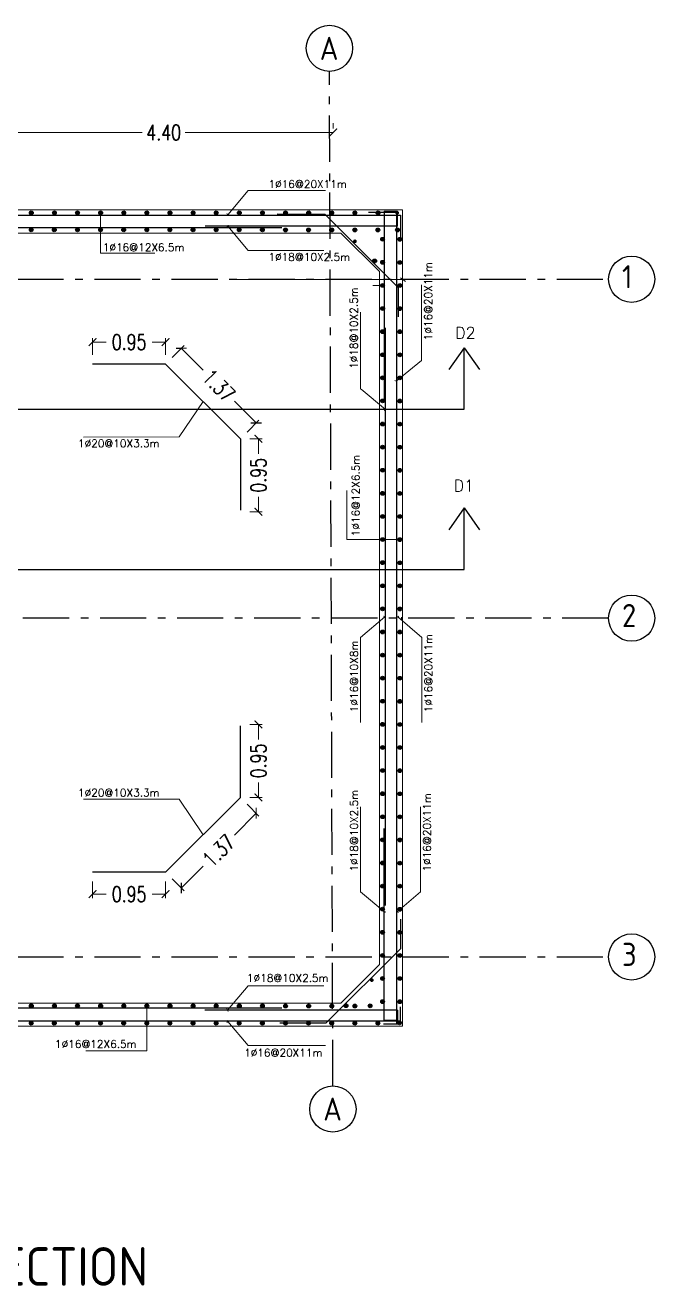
# Model space of a CAD drawing. Extents: x 166525 to 167198, y 178739 to 179747.
# Drawn here: x 166628.36 to 166636.53, y 179151.47 to 179167.84 of the extents above; entities that cross this region are included whole.
import ezdxf

# ---------------------------------------------------------------- set-up
doc = ezdxf.new("R2010")
doc.units = 0
doc.header["$MEASUREMENT"] = 0
doc.linetypes.add('ACAD_ISO10W100', pattern=[18, 12, -3, 0, -3])
doc.linetypes.add('AUSGEZOGEN', pattern=[0])
doc.layers.get('0').update_dxf_attribs({"linetype": 'CONTINUOUS'})
doc.layers.get('DEFPOINTS').update_dxf_attribs({"linetype": 'CONTINUOUS'})
for name, color, linetype in [('axis', 8, 'ACAD_ISO10W100'), ('BEAM-DIM', 4, 'CONTINUOUS'), ('EBENE0', 7, 'AUSGEZOGEN'), ('HATSH', 252, 'CONTINUOUS'), ('rebar call line', 8, 'CONTINUOUS'), ('REBARS', 2, 'CONTINUOUS')]:
    doc.layers.add(name, color=color, linetype=linetype)
doc.layers.add('BEAM', color=6, linetype='CONTINUOUS', lineweight=13)
doc.layers.add('LINE', color=8, linetype='CONTINUOUS', lineweight=9)
doc.styles.add('DIM', font='simplex.shx', dxfattribs={"width": 0.75})
doc.styles.add('ISO8', font='iso8')
doc.styles.add('ROMANS', font='romans.shx')
doc.dimstyles.new('MUTASIM', dxfattribs={"dimscale": 0.9995, "dimtxt": 0.2, "dimasz": 0.1, "dimexe": 0.05, "dimexo": 0.12, "dimgap": 0.05, "dimtad": 0, "dimzin": 0, "dimdsep": 46, "dimtxsty": 'DIM', "dimblk": 'ARCHTICK', "dimcen": 0.09, "dimclrd": 35, "dimclre": 33, "dimclrt": 256, "dimazin": 0, "dimtfac": 1, "dimtofl": 0, "dimtmove": 1, "dimatfit": 3, "dimfxl": 0.18, "dimtolj": 1, "dimtzin": 0, "dimlwd": 13, "dimlwe": 9, "dimarcsym": 0})

# ---------------------------------------------------------------- blocks, each defined once
blk = doc.blocks.new('_ARCHTICK')
at = {"color": 0, "linetype": 'ByBlock', "const_width": 0.15}
blk.add_lwpolyline([(-0.5, -0.5), (0.5, 0.5)], dxfattribs=at)
blk = doc.blocks.new('*D613')
at = {"layer": 'BEAM', "color": 33, "lineweight": 9, "transparency": 16777216}
for p, q in [((166627.958, 179166.571), (166627.958, 179166.501)), ((166632.358, 179166.571), (166632.358, 179166.501))]:
    blk.add_line(p, q, dxfattribs=at)
at = {"layer": 'BEAM', "color": 35, "lineweight": 13, "transparency": 16777216}
for p, q in [((166627.958, 179166.451), (166629.88, 179166.451)), ((166632.358, 179166.451), (166630.437, 179166.451))]:
    blk.add_line(p, q, dxfattribs=at)
at = {"layer": 'DEFPOINTS', "color": 0, "transparency": 16777216}
for p in [(166627.958, 179166.451), (166632.358, 179166.451), (166632.358, 179166.451)]:
    blk.add_point(p, dxfattribs=at)
at = {"layer": 'BEAM', "color": 35, "lineweight": 13, "transparency": 16777216, "xscale": 0.09995000000000001, "yscale": 0.09995000000000001, "zscale": 0.09995000000000001, "rotation": 180}
blk.add_blockref('_ARCHTICK', (166627.958, 179166.451), dxfattribs=at)
at = {"layer": 'BEAM', "color": 35, "lineweight": 13, "transparency": 16777216, "xscale": 0.09995000000000001, "yscale": 0.09995000000000001, "zscale": 0.09995000000000001}
blk.add_blockref('_ARCHTICK', (166632.358, 179166.451), dxfattribs=at)
at = {"layer": 'BEAM', "transparency": 16777216, "insert": (166630.158, 179166.451), "char_height": 0.1999, "attachment_point": 5, "style": 'DIM'}
blk.add_mtext('\\A1;4.40', dxfattribs=at)
blk = doc.blocks.new('*D619')
at = {"layer": 'BEAM', "color": 33, "lineweight": 9, "transparency": 16777216}
for p, q in [((166630.267, 179163.529), (166630.422, 179163.685)), ((166631.239, 179162.559), (166631.394, 179162.714))]:
    blk.add_line(p, q, dxfattribs=at)
at = {"layer": 'BEAM', "color": 35, "lineweight": 13, "transparency": 16777216}
for p, q in [((166630.386, 179163.649), (166630.671, 179163.366)), ((166631.359, 179162.679), (166631.075, 179162.962))]:
    blk.add_line(p, q, dxfattribs=at)
at = {"layer": 'DEFPOINTS', "color": 0, "transparency": 16777216}
for p in [(166630.182, 179163.445), (166631.359, 179162.679), (166631.155, 179162.474)]:
    blk.add_point(p, dxfattribs=at)
at = {"layer": 'BEAM', "color": 35, "lineweight": 13, "transparency": 16777216, "xscale": 0.09995000000000001, "yscale": 0.09995000000000001, "zscale": 0.09995000000000001}
for p, rotation in [((166630.386, 179163.649), 135.0527242932077), ((166631.359, 179162.679), 315.0527242932077)]:
    blk.add_blockref('_ARCHTICK', p, dxfattribs=dict(at, rotation=rotation))
at = {"layer": 'BEAM', "transparency": 16777216, "insert": (166630.873, 179163.164), "char_height": 0.1999, "attachment_point": 5, "rotation": 315.0527, "style": 'DIM'}
blk.add_mtext('\\A1;1.37', dxfattribs=at)
blk = doc.blocks.new('*D620')
at = {"layer": 'BEAM', "color": 33, "lineweight": 9, "transparency": 16777216}
for p, q in [((166629.235, 179163.564), (166629.235, 179163.779)), ((166630.182, 179163.564), (166630.182, 179163.779))]:
    blk.add_line(p, q, dxfattribs=at)
at = {"layer": 'BEAM', "color": 35, "lineweight": 13, "transparency": 16777216}
for p, q in [((166629.235, 179163.729), (166629.409, 179163.729)), ((166630.182, 179163.729), (166630.009, 179163.729))]:
    blk.add_line(p, q, dxfattribs=at)
at = {"layer": 'DEFPOINTS', "color": 0, "transparency": 16777216}
for p in [(166630.182, 179163.729), (166629.235, 179163.445), (166630.182, 179163.445)]:
    blk.add_point(p, dxfattribs=at)
at = {"layer": 'BEAM', "color": 35, "lineweight": 13, "transparency": 16777216, "xscale": 0.09995000000000001, "yscale": 0.09995000000000001, "zscale": 0.09995000000000001, "rotation": 180}
blk.add_blockref('_ARCHTICK', (166629.235, 179163.729), dxfattribs=at)
at = {"layer": 'BEAM', "color": 35, "lineweight": 13, "transparency": 16777216, "xscale": 0.09995000000000001, "yscale": 0.09995000000000001, "zscale": 0.09995000000000001}
blk.add_blockref('_ARCHTICK', (166630.182, 179163.729), dxfattribs=at)
at = {"layer": 'BEAM', "transparency": 16777216, "insert": (166629.709, 179163.729), "char_height": 0.1999, "attachment_point": 5, "style": 'DIM'}
blk.add_mtext('\\A1;0.95', dxfattribs=at)
blk = doc.blocks.new('*D621')
at = {"layer": 'BEAM', "color": 33, "lineweight": 9, "transparency": 16777216}
for p, q in [((166631.274, 179162.474), (166631.437, 179162.474)), ((166631.274, 179161.525), (166631.437, 179161.525))]:
    blk.add_line(p, q, dxfattribs=at)
at = {"layer": 'BEAM', "color": 35, "lineweight": 13, "transparency": 16777216}
for p, q in [((166631.387, 179162.474), (166631.387, 179162.278)), ((166631.387, 179161.525), (166631.387, 179161.721))]:
    blk.add_line(p, q, dxfattribs=at)
at = {"layer": 'DEFPOINTS', "color": 0, "transparency": 16777216}
for p in [(166631.155, 179162.474), (166631.155, 179161.525), (166631.387, 179161.525)]:
    blk.add_point(p, dxfattribs=at)
at = {"layer": 'BEAM', "color": 35, "lineweight": 13, "transparency": 16777216, "xscale": 0.09995000000000001, "yscale": 0.09995000000000001, "zscale": 0.09995000000000001}
for p, rotation in [((166631.387, 179162.474), 90), ((166631.387, 179161.525), 270)]:
    blk.add_blockref('_ARCHTICK', p, dxfattribs=dict(at, rotation=rotation))
at = {"layer": 'BEAM', "transparency": 16777216, "insert": (166631.387, 179161.999), "char_height": 0.1999, "attachment_point": 5, "rotation": 90, "style": 'DIM'}
blk.add_mtext('\\A1;0.95', dxfattribs=at)
blk = doc.blocks.new('*D625')
at = {"layer": 'BEAM', "color": 33, "lineweight": 9, "transparency": 16777216}
for p, q in [((166631.239, 179157.731), (166631.394, 179157.575)), ((166630.267, 179156.76), (166630.422, 179156.605))]:
    blk.add_line(p, q, dxfattribs=at)
at = {"layer": 'BEAM', "color": 35, "lineweight": 13, "transparency": 16777216}
for p, q in [((166631.359, 179157.611), (166631.075, 179157.327)), ((166630.386, 179156.64), (166630.671, 179156.924))]:
    blk.add_line(p, q, dxfattribs=at)
at = {"layer": 'DEFPOINTS', "color": 0, "transparency": 16777216}
for p in [(166631.155, 179157.816), (166631.359, 179157.611), (166630.182, 179156.845)]:
    blk.add_point(p, dxfattribs=at)
at = {"layer": 'BEAM', "color": 35, "lineweight": 13, "transparency": 16777216, "xscale": 0.09995000000000001, "yscale": 0.09995000000000001, "zscale": 0.09995000000000001}
for p, rotation in [((166631.359, 179157.611), 44.94727570679229), ((166630.386, 179156.64), 224.9472757067923)]:
    blk.add_blockref('_ARCHTICK', p, dxfattribs=dict(at, rotation=rotation))
at = {"layer": 'BEAM', "transparency": 16777216, "insert": (166630.873, 179157.125), "char_height": 0.1999, "attachment_point": 5, "rotation": 44.9473, "style": 'DIM'}
blk.add_mtext('\\A1;1.37', dxfattribs=at)
blk = doc.blocks.new('*D626')
at = {"layer": 'BEAM', "color": 33, "lineweight": 9, "transparency": 16777216}
for p, q in [((166629.235, 179156.725), (166629.235, 179156.51)), ((166630.182, 179156.725), (166630.182, 179156.51))]:
    blk.add_line(p, q, dxfattribs=at)
at = {"layer": 'BEAM', "color": 35, "lineweight": 13, "transparency": 16777216}
for p, q in [((166629.235, 179156.56), (166629.409, 179156.56)), ((166630.182, 179156.56), (166630.009, 179156.56))]:
    blk.add_line(p, q, dxfattribs=at)
at = {"layer": 'DEFPOINTS', "color": 0, "transparency": 16777216}
for p in [(166629.235, 179156.845), (166630.182, 179156.845), (166630.182, 179156.56)]:
    blk.add_point(p, dxfattribs=at)
at = {"layer": 'BEAM', "color": 35, "lineweight": 13, "transparency": 16777216, "xscale": 0.09995000000000001, "yscale": 0.09995000000000001, "zscale": 0.09995000000000001, "rotation": 180}
blk.add_blockref('_ARCHTICK', (166629.235, 179156.56), dxfattribs=at)
at = {"layer": 'BEAM', "color": 35, "lineweight": 13, "transparency": 16777216, "xscale": 0.09995000000000001, "yscale": 0.09995000000000001, "zscale": 0.09995000000000001}
blk.add_blockref('_ARCHTICK', (166630.182, 179156.56), dxfattribs=at)
at = {"layer": 'BEAM', "transparency": 16777216, "insert": (166629.709, 179156.56), "char_height": 0.1999, "attachment_point": 5, "style": 'DIM'}
blk.add_mtext('\\A1;0.95', dxfattribs=at)
blk = doc.blocks.new('*D627')
at = {"layer": 'BEAM', "color": 33, "lineweight": 9, "transparency": 16777216}
for p, q in [((166631.274, 179158.765), (166631.437, 179158.765)), ((166631.274, 179157.816), (166631.437, 179157.816))]:
    blk.add_line(p, q, dxfattribs=at)
at = {"layer": 'BEAM', "color": 35, "lineweight": 13, "transparency": 16777216}
for p, q in [((166631.387, 179158.765), (166631.387, 179158.569)), ((166631.387, 179157.816), (166631.387, 179158.012))]:
    blk.add_line(p, q, dxfattribs=at)
at = {"layer": 'DEFPOINTS', "color": 0, "transparency": 16777216}
for p in [(166631.155, 179158.765), (166631.387, 179158.765), (166631.155, 179157.816)]:
    blk.add_point(p, dxfattribs=at)
at = {"layer": 'BEAM', "color": 35, "lineweight": 13, "transparency": 16777216, "xscale": 0.09995000000000001, "yscale": 0.09995000000000001, "zscale": 0.09995000000000001}
for p, rotation in [((166631.387, 179158.765), 90), ((166631.387, 179157.816), 270)]:
    blk.add_blockref('_ARCHTICK', p, dxfattribs=dict(at, rotation=rotation))
at = {"layer": 'BEAM', "transparency": 16777216, "insert": (166631.387, 179158.29), "char_height": 0.1999, "attachment_point": 5, "rotation": 90, "style": 'DIM'}
blk.add_mtext('\\A1;0.95', dxfattribs=at)

msp = doc.modelspace()

# ---------------------------------------------------------------- hatches: boundary and pattern name
at = {"layer": 'BEAM'}
h = msp.add_hatch(dxfattribs=at)
h.set_pattern_fill('ANSI38', color=256, scale=0.25, angle=-90, style=0)
h.set_pattern_definition([(315, (166788.556392, 183887.104542), (0.02209708691, 0.02209708691), []), (45, (166788.556392, 183887.104542), (0.02209708691, 0.06629126074), [0.078125, -0.046875])])
h.paths.add_polyline_path([(166632.99931, 179161.78899, 1), (166632.99931, 179161.74038, 1)])
h = msp.add_hatch(dxfattribs=at)
h.set_pattern_fill('ANSI38', color=256, scale=0.1, angle=-90, style=0)
h.set_pattern_definition([(315, (166788.556392, 183887.104542), (0.008838834765, 0.008838834765), []), (45, (166788.556392, 183887.104542), (0.008838834765, 0.026516504294), [0.03125, -0.01875])])
h.paths.add_polyline_path([(166633.02362, 179161.76469, 1), (166632.97501, 179161.76469, 1)])
h = msp.add_hatch(dxfattribs=at)
h.set_pattern_fill('ANSI38', color=256, scale=0.25, angle=-90, style=0)
h.set_pattern_definition([(315, (166788.77927, 183887.103463), (0.02209708691, 0.02209708691), []), (45, (166788.77927, 183887.103463), (0.02209708691, 0.06629126074), [0.078125, -0.046875])])
h.paths.add_polyline_path([(166633.2465, 179161.76361, 1), (166633.19788, 179161.76361, 1)])
h = msp.add_hatch(dxfattribs=at)
h.set_pattern_fill('ANSI38', color=256, scale=0.1, angle=-90, style=0)
h.set_pattern_definition([(315, (166788.77927, 183887.103463), (0.008838834765, 0.008838834765), []), (45, (166788.77927, 183887.103463), (0.008838834765, 0.026516504294), [0.03125, -0.01875])])
h.paths.add_polyline_path([(166633.2465, 179161.76361, 1), (166633.19788, 179161.76361, 1)])
at = {"layer": 'REBARS'}
for points in [[(166628.41503, 179165.40841, 1), (166628.46364, 179165.40841, 1)], [(166628.71503, 179165.40841, 1), (166628.76364, 179165.40841, 1)], [(166629.01503, 179165.40841, 1), (166629.06364, 179165.40841, 1)], [(166629.31503, 179165.40841, 1), (166629.36364, 179165.40841, 1)], [(166629.61503, 179165.40841, 1), (166629.66364, 179165.40841, 1)], [(166629.91503, 179165.40841, 1), (166629.96364, 179165.40841, 1)], [(166630.21503, 179165.40841, 1), (166630.26364, 179165.40841, 1)], [(166630.51503, 179165.40841, 1), (166630.56364, 179165.40841, 1)], [(166630.81503, 179165.40841, 1), (166630.86364, 179165.40841, 1)], [(166631.11503, 179165.40841, 1), (166631.16364, 179165.40841, 1)], [(166631.41503, 179165.40841, 1), (166631.46364, 179165.40841, 1)], [(166631.71503, 179165.40774, 1), (166631.76364, 179165.40774, 1)], [(166632.01503, 179165.40774, 1), (166632.06364, 179165.40774, 1)], [(166632.31503, 179165.40774, 1), (166632.36364, 179165.40774, 1)], [(166632.61503, 179165.40774, 1), (166632.66364, 179165.40774, 1)], [(166632.91503, 179165.40774, 1), (166632.96364, 179165.40774, 1)], [(166633.163, 179165.40774, 1), (166633.21162, 179165.40774, 1)], [(166628.41395, 179165.18553, 1), (166628.46256, 179165.18553, 1)], [(166628.71395, 179165.18553, 1), (166628.76256, 179165.18553, 1)], [(166629.01395, 179165.18553, 1), (166629.06256, 179165.18553, 1)], [(166629.31395, 179165.18553, 1), (166629.36256, 179165.18553, 1)], [(166629.61395, 179165.18553, 1), (166629.66256, 179165.18553, 1)], [(166629.91395, 179165.18553, 1), (166629.96256, 179165.18553, 1)], [(166630.21395, 179165.18553, 1), (166630.26256, 179165.18553, 1)], [(166630.51395, 179165.18553, 1), (166630.56256, 179165.18553, 1)], [(166630.81395, 179165.18553, 1), (166630.86256, 179165.18553, 1)], [(166631.11395, 179165.18553, 1), (166631.16256, 179165.18553, 1)], [(166631.41395, 179165.18553, 1), (166631.46256, 179165.18553, 1)], [(166631.71395, 179165.18486, 1), (166631.76256, 179165.18486, 1)], [(166632.01395, 179165.18486, 1), (166632.06256, 179165.18486, 1)], [(166632.31395, 179165.18486, 1), (166632.36256, 179165.18486, 1)], [(166632.61395, 179165.18486, 1), (166632.66256, 179165.18486, 1)], [(166632.91395, 179165.18486, 1), (166632.96256, 179165.18486, 1)], [(166633.02295, 179165.06495, 1), (166632.97433, 179165.06495, 1)], [(166633.21556, 179165.18486, 1), (166633.16695, 179165.18486, 1)], [(166633.24582, 179165.06387, 1), (166633.19721, 179165.06387, 1)], [(166632.66437, 179165.03802, 1), (166632.61575, 179165.03802, 1)], [(166632.92006, 179164.78226, 1), (166632.87145, 179164.78226, 1)], [(166633.02295, 179164.76495, 1), (166632.97433, 179164.76495, 1)], [(166633.24582, 179164.76387, 1), (166633.19721, 179164.76387, 1)], [(166633.02295, 179164.46495, 1), (166632.97433, 179164.46495, 1)], [(166633.24582, 179164.46387, 1), (166633.19721, 179164.46387, 1)], [(166633.02362, 179164.16469, 1), (166632.97501, 179164.16469, 1)], [(166633.2465, 179164.16361, 1), (166633.19788, 179164.16361, 1)], [(166633.02362, 179163.86495, 1), (166632.97501, 179163.86495, 1)], [(166633.2465, 179163.86387, 1), (166633.19788, 179163.86387, 1)], [(166633.02362, 179163.56495, 1), (166632.97501, 179163.56495, 1)], [(166633.2465, 179163.56387, 1), (166633.19788, 179163.56387, 1)], [(166633.02362, 179163.26495, 1), (166632.97501, 179163.26495, 1)], [(166633.2465, 179163.26387, 1), (166633.19788, 179163.26387, 1)], [(166633.02362, 179162.96495, 1), (166632.97501, 179162.96495, 1)], [(166633.2465, 179162.96387, 1), (166633.19788, 179162.96387, 1)], [(166633.02362, 179162.66495, 1), (166632.97501, 179162.66495, 1)], [(166633.2465, 179162.66387, 1), (166633.19788, 179162.66387, 1)], [(166633.02362, 179162.36495, 1), (166632.97501, 179162.36495, 1)], [(166633.2465, 179162.36387, 1), (166633.19788, 179162.36387, 1)], [(166633.02362, 179162.06495, 1), (166632.97501, 179162.06495, 1)], [(166633.2465, 179162.06387, 1), (166633.19788, 179162.06387, 1)], [(166633.02362, 179161.76469, 1), (166632.97501, 179161.76469, 1)], [(166633.2465, 179161.76361, 1), (166633.19788, 179161.76361, 1)], [(166633.02362, 179161.46495, 1), (166632.97501, 179161.46495, 1)], [(166633.2465, 179161.46387, 1), (166633.19788, 179161.46387, 1)], [(166633.02362, 179161.16495, 1), (166632.97501, 179161.16495, 1)], [(166633.2465, 179161.16387, 1), (166633.19788, 179161.16387, 1)], [(166633.02362, 179160.86495, 1), (166632.97501, 179160.86495, 1)], [(166633.2465, 179160.86387, 1), (166633.19788, 179160.86387, 1)], [(166633.02362, 179160.56495, 1), (166632.97501, 179160.56495, 1)], [(166633.2465, 179160.56387, 1), (166633.19788, 179160.56387, 1)], [(166633.224, 179160.58926, 1), (166633.224, 179160.54065, 1)], [(166633.02362, 179160.26495, 1), (166632.97501, 179160.26495, 1)], [(166633.2465, 179160.26387, 1), (166633.19788, 179160.26387, 1)], [(166633.02362, 179159.96495, 1), (166632.97501, 179159.96495, 1)], [(166633.2465, 179159.96387, 1), (166633.19788, 179159.96387, 1)], [(166633.02362, 179159.66495, 1), (166632.97501, 179159.66495, 1)], [(166633.2465, 179159.66387, 1), (166633.19788, 179159.66387, 1)], [(166633.02362, 179159.36495, 1), (166632.97501, 179159.36495, 1)], [(166633.2465, 179159.36387, 1), (166633.19788, 179159.36387, 1)], [(166633.02362, 179159.06495, 1), (166632.97501, 179159.06495, 1)], [(166633.2465, 179159.06387, 1), (166633.19788, 179159.06387, 1)], [(166633.02362, 179158.76495, 1), (166632.97501, 179158.76495, 1)], [(166633.2465, 179158.76387, 1), (166633.19788, 179158.76387, 1)], [(166633.02362, 179158.46495, 1), (166632.97501, 179158.46495, 1)], [(166633.2465, 179158.46387, 1), (166633.19788, 179158.46387, 1)], [(166633.02362, 179158.16495, 1), (166632.97501, 179158.16495, 1)], [(166633.2465, 179158.16387, 1), (166633.19788, 179158.16387, 1)], [(166633.02362, 179157.86495, 1), (166632.97501, 179157.86495, 1)], [(166633.2465, 179157.86387, 1), (166633.19788, 179157.86387, 1)], [(166633.02362, 179157.56495, 1), (166632.97501, 179157.56495, 1)], [(166633.2465, 179157.56387, 1), (166633.19788, 179157.56387, 1)], [(166633.02362, 179157.26495, 1), (166632.97501, 179157.26495, 1)], [(166633.2465, 179157.26387, 1), (166633.19788, 179157.26387, 1)], [(166633.02362, 179156.96495, 1), (166632.97501, 179156.96495, 1)], [(166633.2465, 179156.96387, 1), (166633.19788, 179156.96387, 1)], [(166633.02362, 179156.66495, 1), (166632.97501, 179156.66495, 1)], [(166633.2465, 179156.66387, 1), (166633.19788, 179156.66387, 1)], [(166633.02295, 179156.36495, 1), (166632.97433, 179156.36495, 1)], [(166633.24582, 179156.36387, 1), (166633.19721, 179156.36387, 1)], [(166633.02295, 179156.06495, 1), (166632.97433, 179156.06495, 1)], [(166633.24582, 179156.06387, 1), (166633.19721, 179156.06387, 1)], [(166633.02295, 179155.76495, 1), (166632.97433, 179155.76495, 1)], [(166633.24582, 179155.76387, 1), (166633.19721, 179155.76387, 1)], [(166632.8343, 179155.4444, 1), (166632.88292, 179155.4444, 1)], [(166633.02295, 179155.46495, 1), (166632.97433, 179155.46495, 1)], [(166633.24582, 179155.46387, 1), (166633.19721, 179155.46387, 1)], [(166628.41503, 179155.10841, 1), (166628.46364, 179155.10841, 1)], [(166628.71503, 179155.10841, 1), (166628.76364, 179155.10841, 1)], [(166629.01503, 179155.10841, 1), (166629.06364, 179155.10841, 1)], [(166629.31503, 179155.10841, 1), (166629.36364, 179155.10841, 1)], [(166629.61503, 179155.10841, 1), (166629.66364, 179155.10841, 1)], [(166629.91503, 179155.10841, 1), (166629.96364, 179155.10841, 1)], [(166630.21503, 179155.10841, 1), (166630.26364, 179155.10841, 1)], [(166630.51503, 179155.10841, 1), (166630.56364, 179155.10841, 1)], [(166630.81503, 179155.10841, 1), (166630.86364, 179155.10841, 1)], [(166631.11503, 179155.10841, 1), (166631.16364, 179155.10841, 1)], [(166631.41503, 179155.10841, 1), (166631.46364, 179155.10841, 1)], [(166631.71503, 179155.10774, 1), (166631.76364, 179155.10774, 1)], [(166632.01503, 179155.10774, 1), (166632.06364, 179155.10774, 1)], [(166632.31503, 179155.10774, 1), (166632.36364, 179155.10774, 1)], [(166632.49957, 179155.11165, 1), (166632.54818, 179155.11165, 1)], [(166632.61503, 179155.10774, 1), (166632.66364, 179155.10774, 1)], [(166632.81238, 179155.10969, 1), (166632.86099, 179155.10969, 1)], [(166633.02295, 179155.16495, 1), (166632.97433, 179155.16495, 1)], [(166633.24582, 179155.16387, 1), (166633.19721, 179155.16387, 1)], [(166628.41395, 179154.88553, 1), (166628.46256, 179154.88553, 1)], [(166628.71395, 179154.88553, 1), (166628.76256, 179154.88553, 1)], [(166629.01395, 179154.88553, 1), (166629.06256, 179154.88553, 1)], [(166629.31395, 179154.88553, 1), (166629.36256, 179154.88553, 1)], [(166629.61395, 179154.88553, 1), (166629.66256, 179154.88553, 1)], [(166629.91395, 179154.88553, 1), (166629.96256, 179154.88553, 1)], [(166630.21395, 179154.88553, 1), (166630.26256, 179154.88553, 1)], [(166630.51395, 179154.88553, 1), (166630.56256, 179154.88553, 1)], [(166630.81395, 179154.88553, 1), (166630.86256, 179154.88553, 1)], [(166631.11395, 179154.88553, 1), (166631.16256, 179154.88553, 1)], [(166631.41395, 179154.88553, 1), (166631.46256, 179154.88553, 1)], [(166631.71395, 179154.88486, 1), (166631.76256, 179154.88486, 1)], [(166632.01395, 179154.88486, 1), (166632.06256, 179154.88486, 1)], [(166632.31395, 179154.88486, 1), (166632.36256, 179154.88486, 1)], [(166632.61395, 179154.88486, 1), (166632.66256, 179154.88486, 1)], [(166632.91395, 179154.88486, 1), (166632.96256, 179154.88486, 1)], [(166633.2433, 179154.88897, 1), (166633.19468, 179154.88897, 1)]]:
    msp.add_hatch(color=256, dxfattribs=at).paths.add_polyline_path(points)

# ---------------------------------------------------------------- linework, layer by layer
at = {"layer": 'axis', "ltscale": 0.05}
for p, q in [((166632.35367, 179154.07007), (166632.30982, 179167.24386)), ((166623.25849, 179164.54471), (166635.9313, 179164.54471)), ((166635.9313, 179160.14471), (166620.4864, 179160.14471)), ((166623.25849, 179155.74471), (166635.9313, 179155.74471))]:
    msp.add_line(p, q, dxfattribs=at)
at = {"layer": 'BEAM'}
for p, q in [((166633.25849, 179165.44471), (166622.65849, 179165.44471)), ((166633.25849, 179154.84471), (166633.25849, 179165.44471)), ((166632.45849, 179165.14471), (166623.45849, 179165.14471)), ((166632.95849, 179164.64471), (166632.45849, 179165.14471)), ((166632.95849, 179155.64471), (166632.95849, 179164.64471)), ((166632.95849, 179155.64471), (166632.45849, 179155.14471)), ((166623.45849, 179155.14471), (166632.45849, 179155.14471)), ((166622.65849, 179154.84471), (166633.25849, 179154.84471))]:
    msp.add_line(p, q, dxfattribs=at)
at = {"layer": 'HATSH'}
for centre in [(166632.30852, 179167.54386), (166636.2313, 179164.54471), (166636.2313, 179160.14471), (166636.2313, 179155.74471), (166632.35367, 179153.77007)]:
    msp.add_circle(centre, 0.3, dxfattribs=at)
at = {"layer": 'LINE', "linetype": 'Continuous'}
for p, q in [((166631.25568, 179165.69547), (166630.98954, 179165.38127)), ((166632.25575, 179165.69547), (166631.25568, 179165.69547)), ((166629.33933, 179165.40841), (166629.33933, 179164.88262)), ((166630.97909, 179165.39713), (166630.99345, 179165.36779)), ((166630.97909, 179165.21713), (166630.99345, 179165.24647)), ((166631.25568, 179164.91879), (166630.98954, 179165.23298)), ((166629.33933, 179164.88262), (166630.04453, 179164.88262)), ((166632.23801, 179164.91879), (166631.25568, 179164.91879)), ((166631.05337, 179164.54356), (166633.25849, 179164.54356)), ((166633.23131, 179164.56463), (166633.29524, 179164.51778)), ((166633.50572, 179164.47169), (166633.50572, 179163.48936)), ((166632.71039, 179164.11853), (166632.71039, 179163.11846)), ((166633.50572, 179163.48936), (166633.17416, 179163.22321)), ((166633.18883, 179163.21603), (166633.15949, 179163.23039)), ((166630.35717, 179162.49746), (166630.66824, 179162.9591)), ((166632.72188, 179163.11846), (166633.03608, 179162.85231)), ((166633.02023, 179162.84187), (166633.04957, 179162.85622)), ((166630.35717, 179162.49746), (166629.11626, 179162.49511)), ((166632.53603, 179161.16387), (166632.53603, 179161.80229)), ((166633.22219, 179161.16387), (166632.53603, 179161.16387)), ((166632.71371, 179159.89343), (166633.0279, 179160.15958)), ((166633.01205, 179160.17003), (166633.04139, 179160.15567)), ((166633.21024, 179160.17003), (166633.1809, 179160.15567)), ((166633.50858, 179159.89343), (166633.19439, 179160.15958)), ((166632.71371, 179158.79087), (166632.71371, 179159.89343)), ((166633.50858, 179158.79087), (166633.50858, 179159.89343)), ((166630.35717, 179157.79197), (166629.11626, 179157.79431)), ((166630.35717, 179157.79197), (166630.66824, 179157.33033)), ((166632.71371, 179157.69517), (166632.71371, 179156.59261)), ((166633.49017, 179157.69517), (166633.49017, 179156.59261)), ((166632.71371, 179156.59261), (166633.0279, 179156.32646)), ((166633.49017, 179156.59261), (166633.18866, 179156.33136)), ((166633.01205, 179156.31601), (166633.04139, 179156.33037)), ((166633.20333, 179156.32418), (166633.17399, 179156.33854)), ((166631.25568, 179155.37064), (166630.98743, 179155.05206)), ((166632.23801, 179155.37064), (166631.25568, 179155.37064)), ((166629.93933, 179155.10841), (166629.93933, 179154.52598)), ((166630.97909, 179155.0723), (166630.99345, 179155.03745)), ((166630.97909, 179154.8923), (166630.99345, 179154.92164)), ((166631.25568, 179154.59396), (166630.98954, 179154.90815)), ((166629.93933, 179154.52598), (166629.14595, 179154.52598)), ((166632.25575, 179154.59396), (166631.25568, 179154.59396))]:
    msp.add_line(p, q, dxfattribs=at)
at = {"layer": 'LINE', "color": 5}
for p, q in [((166632.99864, 179164.46469), (166632.87247, 179164.46469)), ((166633.00548, 179162.06469), (166632.99931, 179162.06469)), ((166633.24479, 179160.11879), (166633.24479, 179160.15847)), ((166633.25849, 179160.14471), (166633.24479, 179160.14471)), ((166633.24479, 179160.14471), (166633.24479, 179160.11879))]:
    msp.add_line(p, q, dxfattribs=at)
at = {"layer": 'rebar call line'}
for p, q in [((166634.05849, 179163.65632), (166633.86015, 179163.3744)), ((166634.05849, 179162.85632), (166634.05849, 179163.65632)), ((166634.05849, 179163.65632), (166634.25683, 179163.3744)), ((166621.85849, 179162.85632), (166634.05849, 179162.85632)), ((166634.05849, 179161.5748), (166633.86015, 179161.29288)), ((166634.05849, 179160.7748), (166634.05849, 179161.5748)), ((166634.05849, 179161.5748), (166634.25683, 179161.29288)), ((166621.85849, 179160.7748), (166634.05849, 179160.7748))]:
    msp.add_line(p, q, dxfattribs=at)
at = {"layer": 'REBARS'}
for p, q in [((166632.81695, 179165.41551), (166633.19538, 179165.41551)), ((166633.02106, 179165.43128), (166633.19061, 179165.43129)), ((166633.02106, 179165.43128), (166633.02106, 179162.94502)), ((166633.18071, 179165.42268), (166633.18071, 179154.8811)), ((166622.69084, 179165.37796), (166633.23242, 179165.37796)), ((166632.25245, 179165.38745), (166631.63205, 179165.38858)), ((166633.20223, 179164.43942), (166632.25245, 179165.38745)), ((166633.19277, 179165.23298), (166633.19277, 179165.36781)), ((166633.23242, 179165.37796), (166633.23242, 179165.06623)), ((166631.69277, 179165.21479), (166624.19277, 179165.21479)), ((166633.19277, 179165.23298), (166630.69533, 179165.23298)), ((166633.20223, 179164.43942), (166633.20223, 179164.05911)), ((166633.0349, 179156.41357), (166633.0349, 179163.91357)), ((166630.18194, 179163.4445), (166629.2354, 179163.4445)), ((166631.15454, 179162.47369), (166630.18194, 179163.4445)), ((166631.15454, 179162.47369), (166631.15454, 179161.54478)), ((166631.15454, 179157.81573), (166631.15454, 179158.74464)), ((166631.15454, 179157.81573), (166630.18194, 179156.84492)), ((166633.02106, 179154.92592), (166633.02106, 179157.41357)), ((166630.18194, 179156.84492), (166629.2354, 179156.84492)), ((166633.23441, 179155.85567), (166633.23441, 179156.23597)), ((166633.23441, 179155.85567), (166632.26182, 179154.88486)), ((166631.69277, 179155.08057), (166624.19277, 179155.08057)), ((166633.19277, 179155.05206), (166630.69277, 179155.05206)), ((166633.19277, 179155.05206), (166633.19277, 179154.88862)), ((166633.23242, 179154.91398), (166633.23242, 179155.09807)), ((166622.69084, 179154.91398), (166633.23242, 179154.91398)), ((166632.26182, 179154.88486), (166631.66424, 179154.88486)), ((166633.19538, 179154.87392), (166633.01258, 179154.87392)), ((166633.02106, 179154.92592), (166633.1739, 179154.92592))]:
    msp.add_line(p, q, dxfattribs=at)
for centre in [(166628.43933, 179165.40841), (166628.73933, 179165.40841), (166629.03933, 179165.40841), (166629.33933, 179165.40841), (166629.63933, 179165.40841), (166629.93933, 179165.40841), (166630.23933, 179165.40841), (166630.53933, 179165.40841), (166630.83933, 179165.40841), (166631.13933, 179165.40841), (166631.43933, 179165.40841), (166631.73933, 179165.40774), (166632.03933, 179165.40774), (166632.33933, 179165.40774), (166632.63933, 179165.40774), (166632.93933, 179165.40774), (166628.43825, 179165.18553), (166628.73825, 179165.18553), (166629.03825, 179165.18553), (166629.33825, 179165.18553), (166629.63825, 179165.18553), (166629.93825, 179165.18553), (166630.23825, 179165.18553), (166630.53825, 179165.18553), (166630.83825, 179165.18553), (166631.13825, 179165.18553), (166631.43825, 179165.18553), (166631.73825, 179165.18486), (166632.03825, 179165.18486), (166632.33825, 179165.18486), (166632.63825, 179165.18486), (166632.93825, 179165.18486), (166632.99864, 179165.06495), (166633.19126, 179165.18486), (166633.22152, 179165.06387), (166632.89575, 179164.78226), (166632.99864, 179164.76495), (166633.22152, 179164.76387), (166632.99864, 179164.46495), (166633.22152, 179164.46387), (166632.99931, 179164.16469), (166633.22219, 179164.16361), (166632.99931, 179163.86495), (166633.22219, 179163.86387), (166632.99931, 179163.56495), (166633.22219, 179163.56387), (166632.99931, 179163.26495), (166633.22219, 179163.26387), (166632.99931, 179162.96495), (166633.22219, 179162.96387), (166632.99931, 179162.66495), (166633.22219, 179162.66387), (166632.99931, 179162.36495), (166633.22219, 179162.36387), (166632.99931, 179162.06495), (166633.22219, 179162.06387), (166632.99931, 179161.76469), (166633.22219, 179161.76361), (166632.99931, 179161.46495), (166633.22219, 179161.46387), (166632.99931, 179161.16495), (166633.22219, 179161.16387), (166632.99931, 179160.86495), (166633.22219, 179160.86387), (166632.99931, 179160.56495), (166633.22219, 179160.56387), (166632.99931, 179160.26495), (166633.22219, 179160.26387), (166632.99931, 179159.96495), (166633.22219, 179159.96387), (166632.99931, 179159.66495), (166633.22219, 179159.66387), (166632.99931, 179159.36495), (166633.22219, 179159.36387), (166632.99931, 179159.06495), (166633.22219, 179159.06387), (166632.99931, 179158.76495), (166633.22219, 179158.76387), (166632.99931, 179158.46495), (166633.22219, 179158.46387), (166632.99931, 179158.16495), (166633.22219, 179158.16387), (166632.99931, 179157.86495), (166633.22219, 179157.86387), (166632.99931, 179157.56495), (166633.22219, 179157.56387), (166632.99931, 179157.26495), (166633.22219, 179157.26387), (166632.99931, 179156.96495), (166633.22219, 179156.96387), (166632.99931, 179156.66495), (166633.22219, 179156.66387), (166632.99864, 179156.36495), (166633.22152, 179156.36387), (166632.99864, 179156.06495), (166633.22152, 179156.06387), (166632.99864, 179155.76495), (166633.22152, 179155.76387), (166632.99864, 179155.46495), (166633.22152, 179155.46387), (166628.43933, 179155.10841), (166628.73933, 179155.10841), (166629.03933, 179155.10841), (166629.33933, 179155.10841), (166629.63933, 179155.10841), (166629.93933, 179155.10841), (166630.23933, 179155.10841), (166630.53933, 179155.10841), (166630.83933, 179155.10841), (166631.13933, 179155.10841), (166631.43933, 179155.10841), (166631.73933, 179155.10774), (166632.03933, 179155.10774), (166632.33933, 179155.10774), (166632.52388, 179155.11165), (166632.63933, 179155.10774), (166632.83668, 179155.10969), (166632.99864, 179155.16495), (166633.22152, 179155.16387), (166628.43825, 179154.88553), (166628.73825, 179154.88553), (166629.03825, 179154.88553), (166629.33825, 179154.88553), (166629.63825, 179154.88553), (166629.93825, 179154.88553), (166630.23825, 179154.88553), (166630.53825, 179154.88553), (166630.83825, 179154.88553), (166631.13825, 179154.88553), (166631.43825, 179154.88553), (166631.73825, 179154.88486), (166632.03825, 179154.88486), (166632.33825, 179154.88486), (166632.63825, 179154.88486), (166632.93825, 179154.88486), (166633.21899, 179154.88897)]:
    msp.add_circle(centre, 0.02431, dxfattribs=at)

# ---------------------------------------------------------------- texts
at = {"layer": 'BEAM-DIM', "style": 'ROMANS'}
for s, p in [('1%%C16@20X11m', (166631.51783, 179165.73023)), ('1%%C16@12X6.5m', (166629.36828, 179164.90916)), ('1%%C18@10X2.5m', (166631.51783, 179164.78403)), ('1%%C20@10X3.3m', (166629.04532, 179162.3627)), ('1%%C20@10X3.3m', (166629.04532, 179157.82673)), ('1%%C18@10X2.5m', (166631.23811, 179155.42208)), ('1%%C16@12X6.5m', (166628.7469, 179154.56371)), ('1%%C16@20X11m', (166631.20164, 179154.45073))]:
    msp.add_text(s, height=0.1, dxfattribs=at).set_placement(p)
for s, p in [('1%%C16@20X11m', (166633.64048, 179163.7515)), ('1%%C18@10X2.5m', (166632.67563, 179163.3806)), ('1%%C16@12X6.5m', (166632.70107, 179161.20682)), ('1%%C16@20X11m', (166633.64334, 179158.92177)), ('1%%C16@10X8m', (166632.67895, 179158.92177)), ('1%%C18@10X2.5m', (166632.67895, 179156.85475)), ('1%%C16@20X11m', (166633.62493, 179156.85475))]:
    msp.add_text(s, height=0.1, rotation=90, dxfattribs=at).set_placement(p)
at = {"layer": 'BEAM-DIM', "char_height": 0.15, "width": 0.5989403, "attachment_point": 1, "style": 'ROMANS'}
for s, insert in [('D2', (166633.94089, 179163.92367)), ('D1', (166633.92228, 179161.93937))]:
    msp.add_mtext(s, dxfattribs=dict(at, insert=insert))
at = {"layer": 'EBENE0', "color": 3, "style": 'ISO8'}
for s, height, p in [('A', 0.3, (166632.18319, 179167.39351)), ('1', 0.3, (166636.10597, 179164.42818)), ('2', 0.3, (166636.10597, 179160.02818)), ('3', 0.3, (166636.10597, 179155.62818)), ('A', 0.3, (166632.22834, 179153.62042)), ('WALL TANK SECTION', 0.5, (166624.04685, 179151.47582))]:
    msp.add_text(s, height=height, dxfattribs=at).set_placement(p)

# ---------------------------------------------------------------- dimensions: what is measured, and where the dimension line sits
at = {"layer": 'BEAM'}
dim = msp.add_linear_dim(base=(166632.35849, 179166.45109), p1=(166627.95849, 179166.45109), p2=(166632.35849, 179166.45109), dimstyle='MUTASIM', dxfattribs=at)
dim.commit()
dim.dimension.update_dxf_attribs({"geometry": '*D613', "text_midpoint": (166630.15849, 179166.45109)})
for base, p1, p2, angle, picture, middle in [((166630.18194, 179163.72937), (166629.2354, 179163.4445), (166630.18194, 179163.4445), 180, '*D620', (166629.70867, 179163.72937)), ((166631.38674, 179161.52478), (166631.15454, 179162.47369), (166631.15454, 179161.52478), 90, '*D621', (166631.38674, 179161.99924)), ((166631.38674, 179158.76464), (166631.15454, 179157.81573), (166631.15454, 179158.76464), 270, '*D627', (166631.38674, 179158.29019)), ((166630.18194, 179156.56006), (166629.2354, 179156.84492), (166630.18194, 179156.84492), 180, '*D626', (166629.70867, 179156.56006))]:
    dim = msp.add_linear_dim(base=base, p1=p1, p2=p2, angle=angle, dimstyle='MUTASIM', dxfattribs=at)
    dim.commit()
    dim.dimension.update_dxf_attribs({"geometry": picture, "text_midpoint": middle})
for p1, p2, distance, picture, middle in [((166630.18194, 179163.4445), (166631.15454, 179162.47369), 0.28946, '*D619', (166630.87273, 179163.16397)), ((166630.18194, 179156.84492), (166631.15454, 179157.81573), -0.28946, '*D625', (166630.87273, 179157.12546))]:
    dim = msp.add_aligned_dim(p1=p1, p2=p2, distance=distance, dimstyle='MUTASIM', dxfattribs=at)
    dim.commit()
    dim.dimension.update_dxf_attribs({"geometry": picture, "text_midpoint": middle})

doc.saveas('drawing.dxf')
